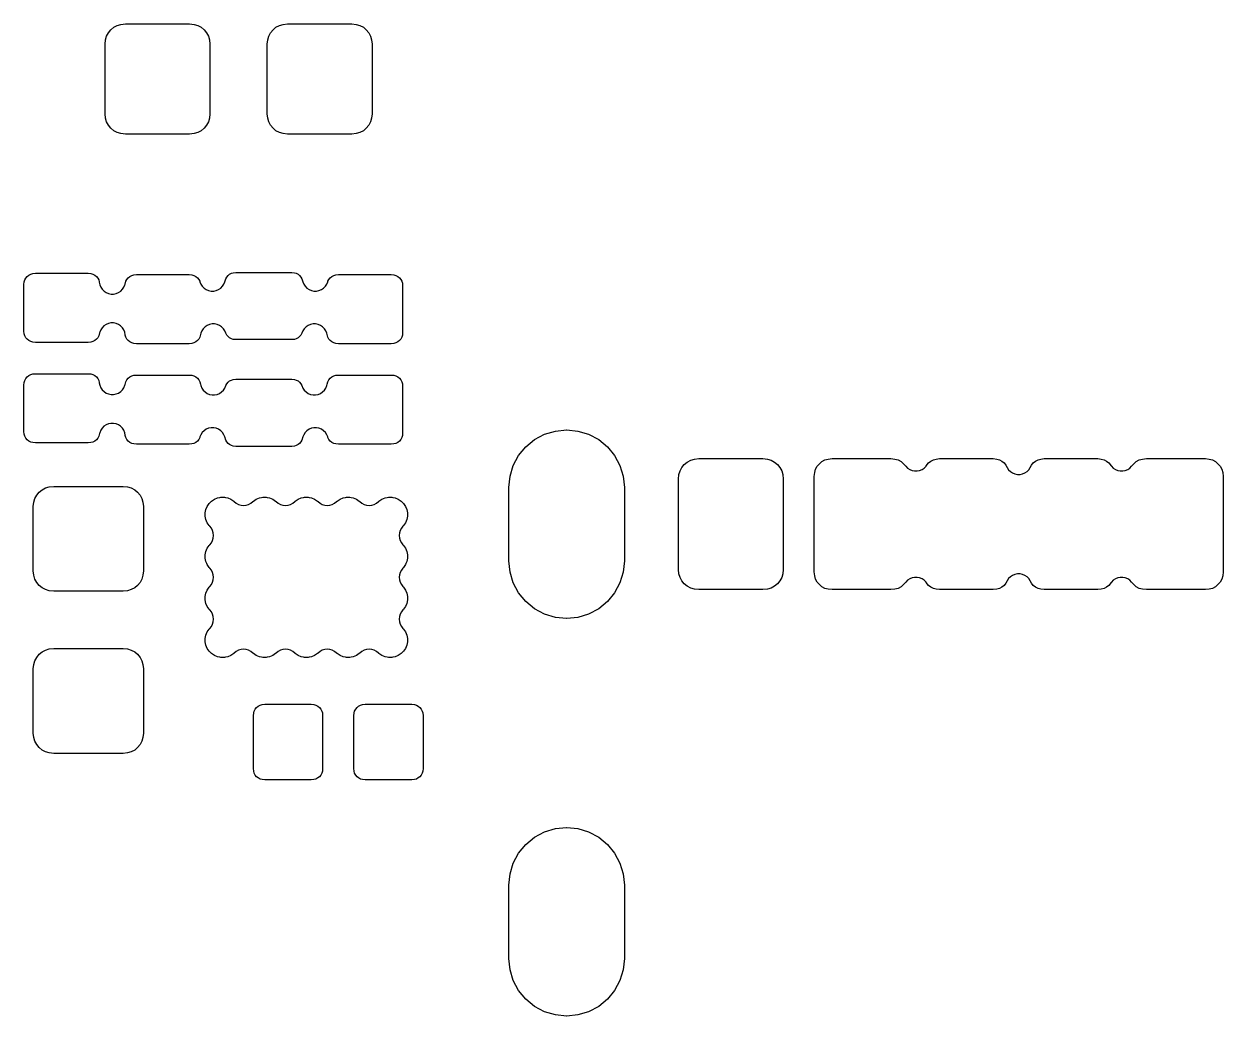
# Model space of a CAD drawing. Extents: x 126.5 to 165.4, y -109.8 to -63.7.
# Drawn here: x 135.47 to 146.92, y -109.79 to -100.31 of the extents above; entities that cross this region are included whole.
import ezdxf

# ---------------------------------------------------------------- set-up
doc = ezdxf.new("R2010")
doc.units = 0
doc.header["$MEASUREMENT"] = 0
doc.layers.add('BLACK', color=7, linetype='CONTINUOUS')

msp = doc.modelspace()

# ---------------------------------------------------------------- linework, layer by layer
at = {"layer": 'BLACK', "linetype": 'CONTINUOUS'}
for p, q in [((136.272, -100.396), (136.295, -100.367)), ((136.295, -100.367), (136.323, -100.344)), ((136.323, -100.344), (136.356, -100.327)), ((136.356, -100.327), (136.391, -100.316)), ((136.391, -100.316), (136.434, -100.312)), ((136.434, -100.312), (137.047, -100.312)), ((137.047, -100.312), (137.09, -100.316)), ((137.09, -100.316), (137.125, -100.327)), ((137.125, -100.327), (137.158, -100.344)), ((137.158, -100.344), (137.186, -100.367)), ((137.186, -100.367), (137.209, -100.396)), ((137.822, -100.396), (137.845, -100.367)), ((137.845, -100.367), (137.873, -100.344)), ((137.873, -100.344), (137.906, -100.327)), ((137.906, -100.327), (137.941, -100.316)), ((137.941, -100.316), (137.984, -100.312)), ((137.984, -100.312), (138.597, -100.312)), ((138.597, -100.312), (138.64, -100.316)), ((138.64, -100.316), (138.675, -100.327)), ((138.675, -100.327), (138.708, -100.344)), ((138.708, -100.344), (138.736, -100.367)), ((138.736, -100.367), (138.759, -100.396)), ((136.24, -100.506), (136.244, -100.463)), ((136.244, -100.463), (136.254, -100.428)), ((136.254, -100.428), (136.272, -100.396)), ((137.209, -100.396), (137.227, -100.428)), ((137.227, -100.428), (137.237, -100.463)), ((137.237, -100.463), (137.242, -100.506)), ((137.79, -100.506), (137.794, -100.463)), ((137.794, -100.463), (137.804, -100.428)), ((137.804, -100.428), (137.822, -100.396)), ((138.759, -100.396), (138.777, -100.428)), ((138.777, -100.428), (138.787, -100.463)), ((138.787, -100.463), (138.792, -100.506)), ((136.24, -101.17), (136.24, -100.506)), ((137.242, -100.506), (137.242, -101.17)), ((137.79, -101.17), (137.79, -100.506)), ((138.792, -100.506), (138.792, -101.17)), ((136.244, -101.213), (136.24, -101.17)), ((137.242, -101.17), (137.237, -101.213)), ((137.794, -101.213), (137.79, -101.17)), ((138.792, -101.17), (138.787, -101.213)), ((136.254, -101.248), (136.244, -101.213)), ((136.272, -101.28), (136.254, -101.248)), ((136.295, -101.309), (136.272, -101.28)), ((137.209, -101.28), (137.186, -101.309)), ((137.227, -101.248), (137.209, -101.28)), ((137.237, -101.213), (137.227, -101.248)), ((137.804, -101.248), (137.794, -101.213)), ((137.822, -101.28), (137.804, -101.248)), ((137.845, -101.309), (137.822, -101.28)), ((138.759, -101.28), (138.736, -101.309)), ((138.777, -101.248), (138.759, -101.28)), ((138.787, -101.213), (138.777, -101.248)), ((136.323, -101.332), (136.295, -101.309)), ((136.356, -101.349), (136.323, -101.332)), ((136.391, -101.36), (136.356, -101.349)), ((136.434, -101.364), (136.391, -101.36)), ((137.047, -101.364), (136.434, -101.364)), ((137.09, -101.36), (137.047, -101.364)), ((137.125, -101.349), (137.09, -101.36)), ((137.158, -101.332), (137.125, -101.349)), ((137.186, -101.309), (137.158, -101.332)), ((137.873, -101.332), (137.845, -101.309)), ((137.906, -101.349), (137.873, -101.332)), ((137.941, -101.36), (137.906, -101.349)), ((137.984, -101.364), (137.941, -101.36)), ((138.597, -101.364), (137.984, -101.364)), ((138.64, -101.36), (138.597, -101.364)), ((138.675, -101.349), (138.64, -101.36)), ((138.708, -101.332), (138.675, -101.349)), ((138.736, -101.309), (138.708, -101.332)), ((135.465, -102.803), (135.468, -102.777)), ((135.468, -102.777), (135.474, -102.758)), ((135.474, -102.758), (135.483, -102.74)), ((135.483, -102.74), (135.496, -102.725)), ((135.496, -102.725), (135.512, -102.712)), ((135.512, -102.712), (135.529, -102.702)), ((135.529, -102.702), (135.549, -102.697)), ((135.549, -102.697), (135.575, -102.694)), ((135.575, -102.694), (136.078, -102.694)), ((136.078, -102.694), (136.104, -102.697)), ((136.104, -102.697), (136.124, -102.702)), ((136.124, -102.702), (136.141, -102.712)), ((136.141, -102.712), (136.157, -102.725)), ((136.157, -102.725), (136.17, -102.74)), ((136.17, -102.74), (136.179, -102.758)), ((136.179, -102.758), (136.185, -102.777)), ((136.185, -102.777), (136.185, -102.781)), ((136.431, -102.798), (136.439, -102.771)), ((136.439, -102.771), (136.449, -102.753)), ((136.449, -102.753), (136.461, -102.737)), ((136.461, -102.737), (136.477, -102.725)), ((136.477, -102.725), (136.495, -102.715)), ((136.495, -102.715), (136.514, -102.709)), ((136.514, -102.709), (136.54, -102.707)), ((136.54, -102.707), (137.044, -102.707)), ((137.044, -102.707), (137.07, -102.709)), ((137.07, -102.709), (137.089, -102.715)), ((137.089, -102.715), (137.107, -102.725)), ((137.107, -102.725), (137.122, -102.737)), ((137.122, -102.737), (137.135, -102.753)), ((137.135, -102.753), (137.144, -102.771)), ((137.144, -102.771), (137.146, -102.776)), ((137.146, -102.776), (137.155, -102.799)), ((137.376, -102.799), (137.385, -102.776)), ((137.385, -102.776), (137.394, -102.747)), ((137.394, -102.747), (137.403, -102.731)), ((137.403, -102.731), (137.415, -102.716)), ((137.415, -102.716), (137.43, -102.704)), ((137.43, -102.704), (137.447, -102.695)), ((137.447, -102.695), (137.465, -102.689)), ((137.465, -102.689), (137.49, -102.687)), ((137.49, -102.687), (138.024, -102.687)), ((138.024, -102.687), (138.049, -102.689)), ((138.049, -102.689), (138.067, -102.695)), ((138.067, -102.695), (138.084, -102.704)), ((138.084, -102.704), (138.099, -102.716)), ((138.099, -102.716), (138.111, -102.731)), ((138.111, -102.731), (138.12, -102.747)), ((138.12, -102.747), (138.129, -102.776)), ((138.129, -102.776), (138.138, -102.799)), ((138.358, -102.799), (138.368, -102.776)), ((138.368, -102.776), (138.369, -102.771)), ((138.369, -102.771), (138.379, -102.753)), ((138.379, -102.753), (138.392, -102.737)), ((138.392, -102.737), (138.407, -102.725)), ((138.407, -102.725), (138.425, -102.715)), ((138.425, -102.715), (138.444, -102.709)), ((138.444, -102.709), (138.47, -102.707)), ((138.47, -102.707), (138.974, -102.707)), ((138.974, -102.707), (139, -102.709)), ((139, -102.709), (139.019, -102.715)), ((139.019, -102.715), (139.037, -102.725)), ((139.037, -102.725), (139.053, -102.737)), ((139.053, -102.737), (139.065, -102.753)), ((139.065, -102.753), (139.075, -102.771)), ((139.075, -102.771), (139.081, -102.79)), ((135.465, -103.247), (135.465, -102.803)), ((136.185, -102.781), (136.19, -102.805)), ((136.19, -102.805), (136.199, -102.828)), ((136.199, -102.828), (136.213, -102.848)), ((136.213, -102.848), (136.23, -102.865)), ((136.23, -102.865), (136.251, -102.879)), ((136.251, -102.879), (136.273, -102.888)), ((136.273, -102.888), (136.297, -102.893)), ((136.322, -102.893), (136.346, -102.888)), ((136.346, -102.888), (136.369, -102.879)), ((136.369, -102.879), (136.389, -102.865)), ((136.389, -102.865), (136.406, -102.848)), ((136.406, -102.848), (136.42, -102.828)), ((136.42, -102.828), (136.429, -102.805)), ((136.429, -102.805), (136.431, -102.798)), ((137.155, -102.799), (137.169, -102.819)), ((137.169, -102.819), (137.186, -102.836)), ((137.186, -102.836), (137.207, -102.85)), ((137.207, -102.85), (137.229, -102.859)), ((137.229, -102.859), (137.253, -102.864)), ((137.253, -102.864), (137.278, -102.864)), ((137.278, -102.864), (137.302, -102.859)), ((137.302, -102.859), (137.325, -102.85)), ((137.325, -102.85), (137.345, -102.836)), ((137.345, -102.836), (137.362, -102.819)), ((137.362, -102.819), (137.376, -102.799)), ((138.138, -102.799), (138.152, -102.819)), ((138.152, -102.819), (138.169, -102.836)), ((138.169, -102.836), (138.189, -102.85)), ((138.189, -102.85), (138.212, -102.859)), ((138.212, -102.859), (138.236, -102.864)), ((138.236, -102.864), (138.26, -102.864)), ((138.26, -102.864), (138.284, -102.859)), ((138.284, -102.859), (138.307, -102.85)), ((138.307, -102.85), (138.327, -102.836)), ((138.327, -102.836), (138.345, -102.819)), ((138.345, -102.819), (138.358, -102.799)), ((139.081, -102.79), (139.083, -102.816)), ((139.083, -102.816), (139.083, -103.26)), ((136.297, -102.893), (136.322, -102.893)), ((136.198, -103.235), (136.189, -103.258)), ((136.212, -103.215), (136.198, -103.235)), ((136.229, -103.197), (136.212, -103.215)), ((136.25, -103.184), (136.229, -103.197)), ((136.272, -103.174), (136.25, -103.184)), ((136.296, -103.169), (136.272, -103.174)), ((136.321, -103.169), (136.296, -103.169)), ((136.345, -103.174), (136.321, -103.169)), ((136.367, -103.184), (136.345, -103.174)), ((136.388, -103.197), (136.367, -103.184)), ((136.405, -103.215), (136.388, -103.197)), ((136.419, -103.235), (136.405, -103.215)), ((136.428, -103.258), (136.419, -103.235)), ((137.177, -103.224), (137.164, -103.244)), ((137.195, -103.207), (137.177, -103.224)), ((137.215, -103.193), (137.195, -103.207)), ((137.238, -103.184), (137.215, -103.193)), ((137.262, -103.179), (137.238, -103.184)), ((137.286, -103.179), (137.262, -103.179)), ((137.31, -103.184), (137.286, -103.179)), ((137.333, -103.193), (137.31, -103.184)), ((137.353, -103.207), (137.333, -103.193)), ((137.371, -103.224), (137.353, -103.207)), ((137.384, -103.244), (137.371, -103.224)), ((138.143, -103.224), (138.13, -103.244)), ((138.161, -103.207), (138.143, -103.224)), ((138.181, -103.193), (138.161, -103.207)), ((138.204, -103.184), (138.181, -103.193)), ((138.228, -103.179), (138.204, -103.184)), ((138.252, -103.179), (138.228, -103.179)), ((138.276, -103.184), (138.252, -103.179)), ((138.299, -103.193), (138.276, -103.184)), ((138.319, -103.207), (138.299, -103.193)), ((138.336, -103.224), (138.319, -103.207)), ((138.35, -103.244), (138.336, -103.224)), ((135.468, -103.273), (135.465, -103.247)), ((135.474, -103.292), (135.468, -103.273)), ((135.483, -103.31), (135.474, -103.292)), ((135.496, -103.325), (135.483, -103.31)), ((135.512, -103.338), (135.496, -103.325)), ((135.529, -103.348), (135.512, -103.338)), ((135.549, -103.353), (135.529, -103.348)), ((136.124, -103.348), (136.104, -103.353)), ((136.141, -103.338), (136.124, -103.348)), ((136.157, -103.325), (136.141, -103.338)), ((136.17, -103.31), (136.157, -103.325)), ((136.179, -103.292), (136.17, -103.31)), ((136.187, -103.265), (136.179, -103.292)), ((136.189, -103.258), (136.187, -103.265)), ((136.433, -103.282), (136.428, -103.258)), ((136.433, -103.286), (136.433, -103.282)), ((136.439, -103.305), (136.433, -103.286)), ((136.449, -103.323), (136.439, -103.305)), ((136.461, -103.338), (136.449, -103.323)), ((136.477, -103.351), (136.461, -103.338)), ((136.495, -103.36), (136.477, -103.351)), ((137.107, -103.351), (137.089, -103.36)), ((137.122, -103.338), (137.107, -103.351)), ((137.135, -103.323), (137.122, -103.338)), ((137.144, -103.305), (137.135, -103.323)), ((137.152, -103.281), (137.144, -103.305)), ((137.154, -103.267), (137.152, -103.281)), ((137.164, -103.244), (137.154, -103.267)), ((137.394, -103.267), (137.384, -103.244)), ((137.394, -103.268), (137.394, -103.267)), ((137.403, -103.285), (137.394, -103.268)), ((137.415, -103.3), (137.403, -103.285)), ((137.43, -103.312), (137.415, -103.3)), ((137.447, -103.321), (137.43, -103.312)), ((137.465, -103.326), (137.447, -103.321)), ((137.49, -103.329), (137.465, -103.326)), ((138.024, -103.329), (137.49, -103.329)), ((138.049, -103.326), (138.024, -103.329)), ((138.067, -103.321), (138.049, -103.326)), ((138.084, -103.312), (138.067, -103.321)), ((138.099, -103.3), (138.084, -103.312)), ((138.111, -103.285), (138.099, -103.3)), ((138.12, -103.268), (138.111, -103.285)), ((138.13, -103.244), (138.12, -103.267)), ((138.12, -103.267), (138.12, -103.268)), ((138.359, -103.267), (138.35, -103.244)), ((138.362, -103.281), (138.359, -103.267)), ((138.369, -103.305), (138.362, -103.281)), ((138.379, -103.323), (138.369, -103.305)), ((138.392, -103.338), (138.379, -103.323)), ((138.407, -103.351), (138.392, -103.338)), ((138.425, -103.36), (138.407, -103.351)), ((139.037, -103.351), (139.019, -103.36)), ((139.053, -103.338), (139.037, -103.351)), ((139.065, -103.323), (139.053, -103.338)), ((139.075, -103.305), (139.065, -103.323)), ((139.081, -103.286), (139.075, -103.305)), ((139.083, -103.26), (139.081, -103.286)), ((135.575, -103.356), (135.549, -103.353)), ((136.078, -103.356), (135.575, -103.356)), ((136.104, -103.353), (136.078, -103.356)), ((136.514, -103.366), (136.495, -103.36)), ((136.54, -103.369), (136.514, -103.366)), ((137.044, -103.369), (136.54, -103.369)), ((137.07, -103.366), (137.044, -103.369)), ((137.089, -103.36), (137.07, -103.366)), ((138.444, -103.366), (138.425, -103.36)), ((138.47, -103.369), (138.444, -103.366)), ((138.974, -103.369), (138.47, -103.369)), ((139, -103.366), (138.974, -103.369)), ((139.019, -103.36), (139, -103.366)), ((135.483, -103.7), (135.496, -103.685)), ((135.496, -103.685), (135.512, -103.672)), ((135.512, -103.672), (135.529, -103.662)), ((135.529, -103.662), (135.549, -103.657)), ((135.549, -103.657), (135.575, -103.654)), ((135.575, -103.654), (136.078, -103.654)), ((136.078, -103.654), (136.104, -103.657)), ((136.104, -103.657), (136.124, -103.662)), ((136.124, -103.662), (136.141, -103.672)), ((136.141, -103.672), (136.157, -103.685)), ((136.157, -103.685), (136.17, -103.7)), ((136.461, -103.697), (136.477, -103.685)), ((136.477, -103.685), (136.495, -103.675)), ((136.495, -103.675), (136.514, -103.669)), ((136.514, -103.669), (136.54, -103.667)), ((136.54, -103.667), (137.044, -103.667)), ((137.044, -103.667), (137.07, -103.669)), ((137.07, -103.669), (137.089, -103.675)), ((137.089, -103.675), (137.107, -103.685)), ((137.107, -103.685), (137.122, -103.697)), ((138.392, -103.697), (138.407, -103.685)), ((138.407, -103.685), (138.425, -103.675)), ((138.425, -103.675), (138.444, -103.669)), ((138.444, -103.669), (138.47, -103.667)), ((138.47, -103.667), (138.974, -103.667)), ((138.974, -103.667), (139, -103.669)), ((139, -103.669), (139.019, -103.675)), ((139.019, -103.675), (139.037, -103.685)), ((139.037, -103.685), (139.053, -103.697)), ((135.465, -103.763), (135.468, -103.737)), ((135.465, -104.207), (135.465, -103.763)), ((135.468, -103.737), (135.474, -103.718)), ((135.474, -103.718), (135.483, -103.7)), ((136.17, -103.7), (136.179, -103.718)), ((136.179, -103.718), (136.185, -103.737)), ((136.185, -103.737), (136.185, -103.741)), ((136.185, -103.741), (136.19, -103.765)), ((136.19, -103.765), (136.199, -103.788)), ((136.199, -103.788), (136.213, -103.808)), ((136.213, -103.808), (136.23, -103.825)), ((136.389, -103.825), (136.406, -103.808)), ((136.406, -103.808), (136.42, -103.788)), ((136.42, -103.788), (136.429, -103.765)), ((136.429, -103.765), (136.431, -103.758)), ((136.431, -103.758), (136.439, -103.731)), ((136.439, -103.731), (136.449, -103.713)), ((136.449, -103.713), (136.461, -103.697)), ((137.122, -103.697), (137.135, -103.713)), ((137.135, -103.713), (137.144, -103.731)), ((137.144, -103.731), (137.152, -103.755)), ((137.152, -103.755), (137.154, -103.768)), ((137.154, -103.768), (137.164, -103.791)), ((137.164, -103.791), (137.177, -103.811)), ((137.371, -103.811), (137.384, -103.791)), ((137.384, -103.791), (137.394, -103.768)), ((137.394, -103.767), (137.403, -103.751)), ((137.394, -103.768), (137.394, -103.767)), ((137.403, -103.751), (137.415, -103.736)), ((137.415, -103.736), (137.43, -103.724)), ((137.43, -103.724), (137.447, -103.715)), ((137.447, -103.715), (137.465, -103.709)), ((137.465, -103.709), (137.49, -103.707)), ((137.49, -103.707), (138.024, -103.707)), ((138.024, -103.707), (138.049, -103.709)), ((138.049, -103.709), (138.067, -103.715)), ((138.067, -103.715), (138.084, -103.724)), ((138.084, -103.724), (138.099, -103.736)), ((138.099, -103.736), (138.111, -103.751)), ((138.111, -103.751), (138.12, -103.767)), ((138.12, -103.767), (138.12, -103.768)), ((138.12, -103.768), (138.13, -103.791)), ((138.13, -103.791), (138.143, -103.811)), ((138.336, -103.811), (138.35, -103.791)), ((138.35, -103.791), (138.359, -103.768)), ((138.359, -103.768), (138.362, -103.755)), ((138.362, -103.755), (138.369, -103.731)), ((138.369, -103.731), (138.379, -103.713)), ((138.379, -103.713), (138.392, -103.697)), ((139.053, -103.697), (139.065, -103.713)), ((139.065, -103.713), (139.075, -103.731)), ((139.075, -103.731), (139.081, -103.75)), ((139.081, -103.75), (139.083, -103.776)), ((139.083, -103.776), (139.083, -104.22)), ((136.23, -103.825), (136.251, -103.839)), ((136.251, -103.839), (136.273, -103.848)), ((136.273, -103.848), (136.297, -103.853)), ((136.297, -103.853), (136.322, -103.853)), ((136.322, -103.853), (136.346, -103.848)), ((136.346, -103.848), (136.369, -103.839)), ((136.369, -103.839), (136.389, -103.825)), ((137.177, -103.811), (137.195, -103.829)), ((137.195, -103.829), (137.215, -103.842)), ((137.215, -103.842), (137.238, -103.852)), ((137.238, -103.852), (137.262, -103.857)), ((137.262, -103.857), (137.286, -103.857)), ((137.286, -103.857), (137.31, -103.852)), ((137.31, -103.852), (137.333, -103.842)), ((137.333, -103.842), (137.353, -103.829)), ((137.353, -103.829), (137.371, -103.811)), ((138.143, -103.811), (138.161, -103.829)), ((138.161, -103.829), (138.181, -103.842)), ((138.181, -103.842), (138.204, -103.852)), ((138.204, -103.852), (138.228, -103.857)), ((138.228, -103.857), (138.252, -103.857)), ((138.252, -103.857), (138.276, -103.852)), ((138.276, -103.852), (138.299, -103.842)), ((138.299, -103.842), (138.319, -103.829)), ((138.319, -103.829), (138.336, -103.811)), ((136.25, -104.144), (136.229, -104.157)), ((136.272, -104.134), (136.25, -104.144)), ((136.296, -104.129), (136.272, -104.134)), ((136.321, -104.129), (136.296, -104.129)), ((136.345, -104.134), (136.321, -104.129)), ((136.367, -104.144), (136.345, -104.134)), ((136.388, -104.157), (136.367, -104.144)), ((135.468, -104.233), (135.465, -104.207)), ((135.474, -104.252), (135.468, -104.233)), ((135.483, -104.27), (135.474, -104.252)), ((136.179, -104.252), (136.17, -104.27)), ((136.187, -104.225), (136.179, -104.252)), ((136.189, -104.218), (136.187, -104.225)), ((136.198, -104.195), (136.189, -104.218)), ((136.212, -104.175), (136.198, -104.195)), ((136.229, -104.157), (136.212, -104.175)), ((136.405, -104.175), (136.388, -104.157)), ((136.419, -104.195), (136.405, -104.175)), ((136.428, -104.218), (136.419, -104.195)), ((136.433, -104.242), (136.428, -104.218)), ((136.433, -104.246), (136.433, -104.242)), ((136.439, -104.265), (136.433, -104.246)), ((136.449, -104.283), (136.439, -104.265)), ((137.144, -104.265), (137.135, -104.283)), ((137.146, -104.259), (137.144, -104.265)), ((137.155, -104.237), (137.146, -104.259)), ((137.169, -104.216), (137.155, -104.237)), ((137.186, -104.199), (137.169, -104.216)), ((137.207, -104.185), (137.186, -104.199)), ((137.229, -104.176), (137.207, -104.185)), ((137.253, -104.171), (137.229, -104.176)), ((137.278, -104.171), (137.253, -104.171)), ((137.302, -104.176), (137.278, -104.171)), ((137.325, -104.185), (137.302, -104.176)), ((137.345, -104.199), (137.325, -104.185)), ((137.362, -104.216), (137.345, -104.199)), ((137.376, -104.237), (137.362, -104.216)), ((137.385, -104.259), (137.376, -104.237)), ((137.394, -104.288), (137.385, -104.259)), ((138.129, -104.259), (138.12, -104.288)), ((138.138, -104.237), (138.129, -104.259)), ((138.152, -104.216), (138.138, -104.237)), ((138.169, -104.199), (138.152, -104.216)), ((138.189, -104.185), (138.169, -104.199)), ((138.212, -104.176), (138.189, -104.185)), ((138.236, -104.171), (138.212, -104.176)), ((138.26, -104.171), (138.236, -104.171)), ((138.284, -104.176), (138.26, -104.171)), ((138.307, -104.185), (138.284, -104.176)), ((138.327, -104.199), (138.307, -104.185)), ((138.345, -104.216), (138.327, -104.199)), ((138.358, -104.237), (138.345, -104.216)), ((138.368, -104.259), (138.358, -104.237)), ((138.369, -104.265), (138.368, -104.259)), ((138.379, -104.283), (138.369, -104.265)), ((139.075, -104.265), (139.065, -104.283)), ((139.081, -104.246), (139.075, -104.265)), ((139.083, -104.22), (139.081, -104.246)), ((140.344, -104.284), (140.44, -104.233)), ((140.44, -104.233), (140.543, -104.202)), ((140.543, -104.202), (140.65, -104.191)), ((140.65, -104.191), (140.651, -104.191)), ((140.651, -104.191), (140.758, -104.202)), ((140.758, -104.202), (140.861, -104.233)), ((140.861, -104.233), (140.957, -104.284)), ((135.496, -104.285), (135.483, -104.27)), ((135.512, -104.298), (135.496, -104.285)), ((135.529, -104.308), (135.512, -104.298)), ((135.549, -104.313), (135.529, -104.308)), ((135.575, -104.316), (135.549, -104.313)), ((136.078, -104.316), (135.575, -104.316)), ((136.104, -104.313), (136.078, -104.316)), ((136.124, -104.308), (136.104, -104.313)), ((136.141, -104.298), (136.124, -104.308)), ((136.157, -104.285), (136.141, -104.298)), ((136.17, -104.27), (136.157, -104.285)), ((136.461, -104.298), (136.449, -104.283)), ((136.477, -104.311), (136.461, -104.298)), ((136.495, -104.32), (136.477, -104.311)), ((136.514, -104.326), (136.495, -104.32)), ((136.54, -104.329), (136.514, -104.326)), ((137.044, -104.329), (136.54, -104.329)), ((137.07, -104.326), (137.044, -104.329)), ((137.089, -104.32), (137.07, -104.326)), ((137.107, -104.311), (137.089, -104.32)), ((137.122, -104.298), (137.107, -104.311)), ((137.135, -104.283), (137.122, -104.298)), ((137.403, -104.305), (137.394, -104.288)), ((137.415, -104.32), (137.403, -104.305)), ((137.43, -104.332), (137.415, -104.32)), ((137.447, -104.341), (137.43, -104.332)), ((137.465, -104.346), (137.447, -104.341)), ((137.49, -104.349), (137.465, -104.346)), ((138.024, -104.349), (137.49, -104.349)), ((138.049, -104.346), (138.024, -104.349)), ((138.067, -104.341), (138.049, -104.346)), ((138.084, -104.332), (138.067, -104.341)), ((138.099, -104.32), (138.084, -104.332)), ((138.111, -104.305), (138.099, -104.32)), ((138.12, -104.288), (138.111, -104.305)), ((138.392, -104.298), (138.379, -104.283)), ((138.407, -104.311), (138.392, -104.298)), ((138.425, -104.32), (138.407, -104.311)), ((138.444, -104.326), (138.425, -104.32)), ((138.47, -104.329), (138.444, -104.326)), ((138.974, -104.329), (138.47, -104.329)), ((139, -104.326), (138.974, -104.329)), ((139.019, -104.32), (139, -104.326)), ((139.037, -104.311), (139.019, -104.32)), ((139.053, -104.298), (139.037, -104.311)), ((139.065, -104.283), (139.053, -104.298)), ((140.192, -104.436), (140.261, -104.353)), ((140.261, -104.353), (140.344, -104.284)), ((140.957, -104.284), (141.04, -104.353)), ((141.04, -104.353), (141.109, -104.436)), ((140.141, -104.532), (140.192, -104.436)), ((141.109, -104.436), (141.16, -104.532)), ((141.803, -104.499), (141.836, -104.481)), ((141.836, -104.481), (141.871, -104.471)), ((141.871, -104.471), (141.914, -104.466)), ((141.914, -104.466), (142.527, -104.466)), ((142.527, -104.466), (142.57, -104.471)), ((142.57, -104.471), (142.605, -104.481)), ((142.605, -104.481), (142.638, -104.499)), ((143.066, -104.515), (143.09, -104.494)), ((143.09, -104.494), (143.118, -104.479)), ((143.118, -104.479), (143.149, -104.47)), ((143.149, -104.47), (143.187, -104.466)), ((143.187, -104.466), (143.75, -104.466)), ((143.75, -104.466), (143.788, -104.47)), ((143.788, -104.47), (143.819, -104.479)), ((143.819, -104.479), (143.847, -104.494)), ((143.847, -104.494), (143.871, -104.515)), ((144.11, -104.507), (144.131, -104.49)), ((144.131, -104.49), (144.155, -104.478)), ((144.155, -104.478), (144.181, -104.47)), ((144.181, -104.47), (144.214, -104.466)), ((144.214, -104.466), (144.727, -104.466)), ((144.727, -104.466), (144.76, -104.47)), ((144.76, -104.47), (144.786, -104.478)), ((144.786, -104.478), (144.81, -104.49)), ((144.81, -104.49), (144.831, -104.507)), ((145.11, -104.507), (145.131, -104.49)), ((145.131, -104.49), (145.155, -104.478)), ((145.155, -104.478), (145.181, -104.47)), ((145.181, -104.47), (145.214, -104.466)), ((145.214, -104.466), (145.727, -104.466)), ((145.727, -104.466), (145.76, -104.47)), ((145.76, -104.47), (145.786, -104.478)), ((145.786, -104.478), (145.81, -104.49)), ((145.81, -104.49), (145.831, -104.507)), ((146.07, -104.515), (146.094, -104.494)), ((146.094, -104.494), (146.122, -104.479)), ((146.122, -104.479), (146.153, -104.47)), ((146.153, -104.47), (146.191, -104.466)), ((146.191, -104.466), (146.754, -104.466)), ((146.754, -104.466), (146.792, -104.47)), ((146.792, -104.47), (146.823, -104.479)), ((146.823, -104.479), (146.851, -104.494)), ((146.851, -104.494), (146.875, -104.515)), ((140.11, -104.635), (140.141, -104.532)), ((141.16, -104.532), (141.191, -104.635)), ((141.724, -104.618), (141.734, -104.583)), ((141.734, -104.583), (141.752, -104.55)), ((141.752, -104.55), (141.775, -104.522)), ((141.775, -104.522), (141.803, -104.499)), ((142.638, -104.499), (142.666, -104.522)), ((142.666, -104.522), (142.689, -104.55)), ((142.689, -104.55), (142.707, -104.583)), ((142.707, -104.583), (142.717, -104.618)), ((143.017, -104.636), (143.021, -104.598)), ((143.021, -104.598), (143.03, -104.567)), ((143.03, -104.567), (143.045, -104.539)), ((143.045, -104.539), (143.066, -104.515)), ((143.871, -104.515), (143.891, -104.539)), ((143.891, -104.539), (143.909, -104.556)), ((143.909, -104.556), (143.929, -104.57)), ((143.929, -104.57), (143.952, -104.579)), ((143.952, -104.579), (143.976, -104.584)), ((143.976, -104.584), (144, -104.584)), ((144, -104.584), (144.024, -104.579)), ((144.024, -104.579), (144.047, -104.57)), ((144.047, -104.57), (144.067, -104.556)), ((144.067, -104.556), (144.085, -104.539)), ((144.085, -104.539), (144.086, -104.536)), ((144.086, -104.536), (144.11, -104.507)), ((144.831, -104.507), (144.848, -104.528)), ((144.848, -104.528), (144.86, -104.552)), ((144.86, -104.552), (144.874, -104.572)), ((144.874, -104.572), (144.891, -104.589)), ((144.891, -104.589), (144.912, -104.603)), ((144.912, -104.603), (144.934, -104.612)), ((145.007, -104.612), (145.029, -104.603)), ((145.029, -104.603), (145.05, -104.589)), ((145.05, -104.589), (145.067, -104.572)), ((145.067, -104.572), (145.081, -104.552)), ((145.081, -104.552), (145.093, -104.528)), ((145.093, -104.528), (145.11, -104.507)), ((145.831, -104.507), (145.854, -104.536)), ((145.854, -104.536), (145.856, -104.539)), ((145.856, -104.539), (145.874, -104.556)), ((145.874, -104.556), (145.894, -104.57)), ((145.894, -104.57), (145.917, -104.579)), ((145.917, -104.579), (145.941, -104.584)), ((145.941, -104.584), (145.965, -104.584)), ((145.965, -104.584), (145.989, -104.579)), ((145.989, -104.579), (146.012, -104.57)), ((146.012, -104.57), (146.032, -104.556)), ((146.032, -104.556), (146.05, -104.539)), ((146.05, -104.539), (146.07, -104.515)), ((146.875, -104.515), (146.896, -104.539)), ((146.896, -104.539), (146.911, -104.567)), ((146.911, -104.567), (146.92, -104.598)), ((146.92, -104.598), (146.923, -104.636)), ((140.099, -104.742), (140.11, -104.635)), ((141.191, -104.635), (141.202, -104.742)), ((141.719, -104.661), (141.724, -104.618)), ((141.719, -105.524), (141.719, -104.661)), ((142.717, -104.618), (142.721, -104.661)), ((142.721, -104.661), (142.721, -105.524)), ((143.017, -105.549), (143.017, -104.636)), ((144.934, -104.612), (144.958, -104.617)), ((144.958, -104.617), (144.983, -104.617)), ((144.983, -104.617), (145.007, -104.612)), ((146.923, -104.636), (146.923, -105.549)), ((135.569, -104.847), (135.587, -104.815)), ((135.587, -104.815), (135.61, -104.786)), ((135.61, -104.786), (135.638, -104.763)), ((135.638, -104.763), (135.671, -104.746)), ((135.671, -104.746), (135.706, -104.735)), ((135.706, -104.735), (135.749, -104.731)), ((135.749, -104.731), (136.412, -104.731)), ((136.412, -104.731), (136.455, -104.735)), ((136.455, -104.735), (136.49, -104.746)), ((136.49, -104.746), (136.523, -104.763)), ((136.523, -104.763), (136.551, -104.786)), ((136.551, -104.786), (136.574, -104.815)), ((136.574, -104.815), (136.592, -104.847)), ((137.315, -104.841), (137.336, -104.837)), ((137.336, -104.837), (137.347, -104.834)), ((137.347, -104.834), (137.38, -104.834)), ((137.38, -104.834), (137.39, -104.837)), ((137.39, -104.837), (137.412, -104.841)), ((137.715, -104.841), (137.736, -104.837)), ((137.736, -104.837), (137.747, -104.834)), ((137.747, -104.834), (137.78, -104.834)), ((137.78, -104.834), (137.79, -104.837)), ((137.79, -104.837), (137.812, -104.841)), ((138.115, -104.841), (138.136, -104.837)), ((138.136, -104.837), (138.147, -104.834)), ((138.147, -104.834), (138.18, -104.834)), ((138.18, -104.834), (138.19, -104.837)), ((138.19, -104.837), (138.212, -104.841)), ((138.515, -104.841), (138.536, -104.837)), ((138.536, -104.837), (138.547, -104.834)), ((138.547, -104.834), (138.58, -104.834)), ((138.58, -104.834), (138.59, -104.837)), ((138.59, -104.837), (138.612, -104.841)), ((138.915, -104.841), (138.936, -104.837)), ((138.936, -104.837), (138.947, -104.834)), ((138.947, -104.834), (138.98, -104.834)), ((138.98, -104.834), (138.99, -104.837)), ((138.99, -104.837), (139.012, -104.841)), ((140.099, -105.442), (140.099, -104.742)), ((141.202, -104.742), (141.202, -105.442)), ((135.554, -104.925), (135.559, -104.882)), ((135.554, -105.539), (135.554, -104.925)), ((135.559, -104.882), (135.569, -104.847)), ((136.592, -104.847), (136.602, -104.882)), ((136.602, -104.882), (136.606, -104.925)), ((136.606, -104.925), (136.606, -105.539)), ((137.197, -104.984), (137.204, -104.952)), ((137.204, -104.952), (137.216, -104.922)), ((137.216, -104.922), (137.234, -104.895)), ((137.216, -104.922), (137.216, -104.922)), ((137.234, -104.895), (137.257, -104.872)), ((137.257, -104.872), (137.285, -104.853)), ((137.285, -104.853), (137.315, -104.841)), ((137.285, -104.853), (137.285, -104.853)), ((137.412, -104.841), (137.442, -104.853)), ((137.442, -104.853), (137.442, -104.853)), ((137.442, -104.853), (137.469, -104.872)), ((137.469, -104.872), (137.475, -104.877)), ((137.475, -104.877), (137.494, -104.893)), ((137.494, -104.893), (137.515, -104.904)), ((137.515, -104.904), (137.539, -104.912)), ((137.539, -104.912), (137.563, -104.914)), ((137.563, -104.914), (137.588, -104.912)), ((137.588, -104.912), (137.611, -104.904)), ((137.611, -104.904), (137.633, -104.893)), ((137.633, -104.893), (137.652, -104.877)), ((137.652, -104.877), (137.657, -104.872)), ((137.657, -104.872), (137.685, -104.853)), ((137.685, -104.853), (137.715, -104.841)), ((137.685, -104.853), (137.685, -104.853)), ((137.812, -104.841), (137.842, -104.853)), ((137.842, -104.853), (137.842, -104.853)), ((137.842, -104.853), (137.869, -104.872)), ((137.869, -104.872), (137.875, -104.877)), ((137.875, -104.877), (137.894, -104.893)), ((137.894, -104.893), (137.915, -104.904)), ((137.915, -104.904), (137.939, -104.912)), ((137.939, -104.912), (137.963, -104.914)), ((137.963, -104.914), (137.988, -104.912)), ((137.988, -104.912), (138.011, -104.904)), ((138.011, -104.904), (138.033, -104.893)), ((138.033, -104.893), (138.052, -104.877)), ((138.052, -104.877), (138.057, -104.872)), ((138.057, -104.872), (138.085, -104.853)), ((138.085, -104.853), (138.115, -104.841)), ((138.085, -104.853), (138.085, -104.853)), ((138.212, -104.841), (138.242, -104.853)), ((138.242, -104.853), (138.242, -104.853)), ((138.242, -104.853), (138.269, -104.872)), ((138.269, -104.872), (138.275, -104.877)), ((138.275, -104.877), (138.294, -104.893)), ((138.294, -104.893), (138.315, -104.904)), ((138.315, -104.904), (138.339, -104.912)), ((138.339, -104.912), (138.363, -104.914)), ((138.363, -104.914), (138.388, -104.912)), ((138.388, -104.912), (138.411, -104.904)), ((138.411, -104.904), (138.433, -104.893)), ((138.433, -104.893), (138.452, -104.877)), ((138.452, -104.877), (138.457, -104.872)), ((138.457, -104.872), (138.485, -104.853)), ((138.485, -104.853), (138.515, -104.841)), ((138.485, -104.853), (138.485, -104.853)), ((138.612, -104.841), (138.642, -104.853)), ((138.642, -104.853), (138.642, -104.853)), ((138.642, -104.853), (138.669, -104.872)), ((138.669, -104.872), (138.675, -104.877)), ((138.675, -104.877), (138.694, -104.893)), ((138.694, -104.893), (138.715, -104.904)), ((138.715, -104.904), (138.739, -104.912)), ((138.739, -104.912), (138.763, -104.914)), ((138.763, -104.914), (138.788, -104.912)), ((138.788, -104.912), (138.811, -104.904)), ((138.811, -104.904), (138.833, -104.893)), ((138.833, -104.893), (138.852, -104.877)), ((138.852, -104.877), (138.857, -104.872)), ((138.857, -104.872), (138.885, -104.853)), ((138.885, -104.853), (138.915, -104.841)), ((138.885, -104.853), (138.885, -104.853)), ((139.012, -104.841), (139.042, -104.853)), ((139.042, -104.853), (139.042, -104.853)), ((139.042, -104.853), (139.069, -104.872)), ((139.069, -104.872), (139.092, -104.895)), ((139.092, -104.895), (139.11, -104.922)), ((139.11, -104.922), (139.11, -104.922)), ((139.11, -104.922), (139.123, -104.952)), ((139.123, -104.952), (139.129, -104.984)), ((137.197, -105.017), (137.197, -104.984)), ((137.204, -105.049), (137.197, -105.017)), ((137.216, -105.079), (137.204, -105.049)), ((139.123, -105.049), (139.11, -105.079)), ((139.129, -105.017), (139.123, -105.049)), ((139.129, -104.984), (139.129, -105.017)), ((137.234, -105.106), (137.216, -105.079)), ((137.216, -105.079), (137.216, -105.079)), ((137.24, -105.112), (137.234, -105.106)), ((137.256, -105.131), (137.24, -105.112)), ((137.267, -105.153), (137.256, -105.131)), ((137.274, -105.176), (137.267, -105.153)), ((137.277, -105.2), (137.274, -105.176)), ((139.052, -105.176), (139.05, -105.2)), ((139.059, -105.153), (139.052, -105.176)), ((139.071, -105.131), (139.059, -105.153)), ((139.086, -105.112), (139.071, -105.131)), ((139.092, -105.106), (139.086, -105.112)), ((139.11, -105.079), (139.092, -105.106)), ((139.11, -105.079), (139.11, -105.079)), ((137.216, -105.322), (137.234, -105.295)), ((137.234, -105.295), (137.24, -105.289)), ((137.24, -105.289), (137.256, -105.27)), ((137.256, -105.27), (137.267, -105.248)), ((137.267, -105.248), (137.274, -105.225)), ((137.274, -105.225), (137.277, -105.2)), ((139.05, -105.2), (139.052, -105.225)), ((139.052, -105.225), (139.059, -105.248)), ((139.059, -105.248), (139.071, -105.27)), ((139.071, -105.27), (139.086, -105.289)), ((139.086, -105.289), (139.092, -105.295)), ((139.092, -105.295), (139.11, -105.322)), ((137.197, -105.384), (137.204, -105.352)), ((137.197, -105.417), (137.197, -105.384)), ((137.204, -105.352), (137.216, -105.322)), ((137.216, -105.322), (137.216, -105.322)), ((139.11, -105.322), (139.11, -105.322)), ((139.11, -105.322), (139.123, -105.352)), ((139.123, -105.352), (139.129, -105.384)), ((139.129, -105.384), (139.129, -105.417)), ((137.204, -105.449), (137.197, -105.417)), ((137.212, -105.468), (137.204, -105.449)), ((137.216, -105.479), (137.212, -105.468)), ((137.234, -105.506), (137.216, -105.479)), ((137.24, -105.512), (137.234, -105.506)), ((137.256, -105.531), (137.24, -105.512)), ((139.086, -105.512), (139.071, -105.531)), ((139.092, -105.506), (139.086, -105.512)), ((139.11, -105.479), (139.092, -105.506)), ((139.115, -105.468), (139.11, -105.479)), ((139.123, -105.449), (139.115, -105.468)), ((139.129, -105.417), (139.123, -105.449)), ((140.11, -105.55), (140.099, -105.442)), ((141.202, -105.442), (141.191, -105.55)), ((141.724, -105.567), (141.719, -105.524)), ((142.721, -105.524), (142.717, -105.567)), ((135.559, -105.581), (135.554, -105.539)), ((135.569, -105.617), (135.559, -105.581)), ((135.587, -105.649), (135.569, -105.617)), ((136.592, -105.617), (136.574, -105.649)), ((136.602, -105.581), (136.592, -105.617)), ((136.606, -105.539), (136.602, -105.581)), ((137.267, -105.553), (137.256, -105.531)), ((137.274, -105.576), (137.267, -105.553)), ((137.267, -105.648), (137.274, -105.625)), ((137.277, -105.6), (137.274, -105.576)), ((137.274, -105.625), (137.277, -105.6)), ((139.052, -105.576), (139.05, -105.6)), ((139.05, -105.6), (139.052, -105.625)), ((139.059, -105.553), (139.052, -105.576)), ((139.052, -105.625), (139.059, -105.648)), ((139.071, -105.531), (139.059, -105.553)), ((140.141, -105.653), (140.11, -105.55)), ((141.191, -105.55), (141.16, -105.653)), ((141.734, -105.602), (141.724, -105.567)), ((141.752, -105.635), (141.734, -105.602)), ((141.775, -105.663), (141.752, -105.635)), ((142.689, -105.635), (142.666, -105.663)), ((142.707, -105.602), (142.689, -105.635)), ((142.717, -105.567), (142.707, -105.602)), ((143.021, -105.587), (143.017, -105.549)), ((143.03, -105.618), (143.021, -105.587)), ((143.045, -105.646), (143.03, -105.618)), ((143.909, -105.629), (143.891, -105.646)), ((143.929, -105.615), (143.909, -105.629)), ((143.952, -105.606), (143.929, -105.615)), ((143.976, -105.601), (143.952, -105.606)), ((144, -105.601), (143.976, -105.601)), ((144.024, -105.606), (144, -105.601)), ((144.047, -105.615), (144.024, -105.606)), ((144.067, -105.629), (144.047, -105.615)), ((144.085, -105.646), (144.067, -105.629)), ((144.86, -105.633), (144.848, -105.657)), ((144.874, -105.613), (144.86, -105.633)), ((144.891, -105.596), (144.874, -105.613)), ((144.912, -105.582), (144.891, -105.596)), ((144.934, -105.573), (144.912, -105.582)), ((144.958, -105.568), (144.934, -105.573)), ((144.983, -105.568), (144.958, -105.568)), ((145.007, -105.573), (144.983, -105.568)), ((145.029, -105.582), (145.007, -105.573)), ((145.05, -105.596), (145.029, -105.582)), ((145.067, -105.613), (145.05, -105.596)), ((145.081, -105.633), (145.067, -105.613)), ((145.093, -105.657), (145.081, -105.633)), ((145.874, -105.629), (145.856, -105.646)), ((145.894, -105.615), (145.874, -105.629)), ((145.917, -105.606), (145.894, -105.615)), ((145.941, -105.601), (145.917, -105.606)), ((145.965, -105.601), (145.941, -105.601)), ((145.989, -105.606), (145.965, -105.601)), ((146.012, -105.615), (145.989, -105.606)), ((146.032, -105.629), (146.012, -105.615)), ((146.05, -105.646), (146.032, -105.629)), ((146.911, -105.618), (146.896, -105.646)), ((146.92, -105.587), (146.911, -105.618)), ((146.923, -105.549), (146.92, -105.587)), ((135.61, -105.677), (135.587, -105.649)), ((135.638, -105.701), (135.61, -105.677)), ((135.671, -105.718), (135.638, -105.701)), ((135.706, -105.729), (135.671, -105.718)), ((135.749, -105.733), (135.706, -105.729)), ((136.412, -105.733), (135.749, -105.733)), ((136.455, -105.729), (136.412, -105.733)), ((136.49, -105.718), (136.455, -105.729)), ((136.523, -105.701), (136.49, -105.718)), ((136.551, -105.677), (136.523, -105.701)), ((136.574, -105.649), (136.551, -105.677)), ((137.197, -105.784), (137.204, -105.752)), ((137.204, -105.752), (137.216, -105.722)), ((137.216, -105.722), (137.234, -105.695)), ((137.216, -105.722), (137.216, -105.722)), ((137.234, -105.695), (137.24, -105.689)), ((137.24, -105.689), (137.256, -105.67)), ((137.256, -105.67), (137.267, -105.648)), ((139.059, -105.648), (139.071, -105.67)), ((139.071, -105.67), (139.086, -105.689)), ((139.086, -105.689), (139.092, -105.695)), ((139.092, -105.695), (139.11, -105.722)), ((139.11, -105.722), (139.11, -105.722)), ((139.11, -105.722), (139.123, -105.752)), ((139.123, -105.752), (139.129, -105.784)), ((140.192, -105.749), (140.141, -105.653)), ((140.261, -105.832), (140.192, -105.749)), ((141.109, -105.749), (141.04, -105.832)), ((141.16, -105.653), (141.109, -105.749)), ((141.803, -105.686), (141.775, -105.663)), ((141.836, -105.704), (141.803, -105.686)), ((141.871, -105.714), (141.836, -105.704)), ((141.914, -105.718), (141.871, -105.714)), ((142.527, -105.718), (141.914, -105.718)), ((142.57, -105.714), (142.527, -105.718)), ((142.605, -105.704), (142.57, -105.714)), ((142.638, -105.686), (142.605, -105.704)), ((142.666, -105.663), (142.638, -105.686)), ((143.066, -105.67), (143.045, -105.646)), ((143.09, -105.691), (143.066, -105.67)), ((143.118, -105.706), (143.09, -105.691)), ((143.149, -105.715), (143.118, -105.706)), ((143.187, -105.718), (143.149, -105.715)), ((143.75, -105.718), (143.187, -105.718)), ((143.788, -105.715), (143.75, -105.718)), ((143.819, -105.706), (143.788, -105.715)), ((143.847, -105.691), (143.819, -105.706)), ((143.871, -105.67), (143.847, -105.691)), ((143.891, -105.646), (143.871, -105.67)), ((144.087, -105.649), (144.085, -105.646)), ((144.11, -105.678), (144.087, -105.649)), ((144.131, -105.695), (144.11, -105.678)), ((144.155, -105.707), (144.131, -105.695)), ((144.181, -105.715), (144.155, -105.707)), ((144.214, -105.718), (144.181, -105.715)), ((144.727, -105.718), (144.214, -105.718)), ((144.76, -105.715), (144.727, -105.718)), ((144.786, -105.707), (144.76, -105.715)), ((144.81, -105.695), (144.786, -105.707)), ((144.831, -105.678), (144.81, -105.695)), ((144.848, -105.657), (144.831, -105.678)), ((145.11, -105.678), (145.093, -105.657)), ((145.131, -105.695), (145.11, -105.678)), ((145.155, -105.707), (145.131, -105.695)), ((145.181, -105.715), (145.155, -105.707)), ((145.214, -105.718), (145.181, -105.715)), ((145.727, -105.718), (145.214, -105.718)), ((145.76, -105.715), (145.727, -105.718)), ((145.786, -105.707), (145.76, -105.715)), ((145.81, -105.695), (145.786, -105.707)), ((145.831, -105.678), (145.81, -105.695)), ((145.855, -105.649), (145.831, -105.678)), ((145.856, -105.646), (145.855, -105.649)), ((146.07, -105.67), (146.05, -105.646)), ((146.094, -105.691), (146.07, -105.67)), ((146.122, -105.706), (146.094, -105.691)), ((146.153, -105.715), (146.122, -105.706)), ((146.191, -105.718), (146.153, -105.715)), ((146.754, -105.718), (146.191, -105.718)), ((146.792, -105.715), (146.754, -105.718)), ((146.823, -105.706), (146.792, -105.715)), ((146.851, -105.691), (146.823, -105.706)), ((146.875, -105.67), (146.851, -105.691)), ((146.896, -105.646), (146.875, -105.67)), ((137.197, -105.817), (137.197, -105.784)), ((137.204, -105.849), (137.197, -105.817)), ((137.216, -105.879), (137.204, -105.849)), ((139.123, -105.849), (139.11, -105.879)), ((139.129, -105.817), (139.123, -105.849)), ((139.129, -105.784), (139.129, -105.817)), ((140.344, -105.901), (140.261, -105.832)), ((141.04, -105.832), (140.957, -105.901)), ((137.234, -105.906), (137.216, -105.879)), ((137.216, -105.879), (137.216, -105.879)), ((137.24, -105.912), (137.234, -105.906)), ((137.256, -105.931), (137.24, -105.912)), ((137.267, -105.953), (137.256, -105.931)), ((137.274, -105.976), (137.267, -105.953)), ((137.277, -106), (137.274, -105.976)), ((139.052, -105.976), (139.05, -106)), ((139.059, -105.953), (139.052, -105.976)), ((139.071, -105.931), (139.059, -105.953)), ((139.086, -105.912), (139.071, -105.931)), ((139.092, -105.906), (139.086, -105.912)), ((139.11, -105.879), (139.092, -105.906)), ((139.11, -105.879), (139.11, -105.879)), ((140.44, -105.952), (140.344, -105.901)), ((140.543, -105.983), (140.44, -105.952)), ((140.65, -105.993), (140.543, -105.983)), ((140.758, -105.983), (140.651, -105.993)), ((140.861, -105.952), (140.758, -105.983)), ((140.957, -105.901), (140.861, -105.952)), ((137.216, -106.122), (137.234, -106.095)), ((137.234, -106.095), (137.24, -106.089)), ((137.24, -106.089), (137.256, -106.07)), ((137.256, -106.07), (137.267, -106.048)), ((137.267, -106.048), (137.274, -106.025)), ((137.274, -106.025), (137.277, -106)), ((139.05, -106), (139.052, -106.025)), ((139.052, -106.025), (139.059, -106.048)), ((139.059, -106.048), (139.071, -106.07)), ((139.071, -106.07), (139.086, -106.089)), ((139.086, -106.089), (139.092, -106.095)), ((139.092, -106.095), (139.11, -106.122)), ((140.651, -105.993), (140.65, -105.993)), ((137.197, -106.184), (137.204, -106.152)), ((137.197, -106.217), (137.197, -106.184)), ((137.204, -106.152), (137.216, -106.122)), ((137.216, -106.122), (137.216, -106.122)), ((139.11, -106.122), (139.11, -106.122)), ((139.11, -106.122), (139.123, -106.152)), ((139.123, -106.152), (139.129, -106.184)), ((139.129, -106.184), (139.129, -106.217)), ((135.61, -106.336), (135.638, -106.313)), ((135.638, -106.313), (135.671, -106.296)), ((135.671, -106.296), (135.706, -106.285)), ((135.706, -106.285), (135.749, -106.281)), ((135.749, -106.281), (136.412, -106.281)), ((136.412, -106.281), (136.455, -106.285)), ((136.455, -106.285), (136.49, -106.296)), ((136.49, -106.296), (136.523, -106.313)), ((136.523, -106.313), (136.551, -106.336)), ((137.204, -106.249), (137.197, -106.217)), ((137.216, -106.279), (137.204, -106.249)), ((137.234, -106.306), (137.216, -106.279)), ((137.216, -106.279), (137.216, -106.279)), ((137.257, -106.329), (137.234, -106.306)), ((137.285, -106.348), (137.257, -106.329)), ((137.469, -106.329), (137.442, -106.348)), ((137.475, -106.324), (137.469, -106.329)), ((137.494, -106.308), (137.475, -106.324)), ((137.515, -106.297), (137.494, -106.308)), ((137.539, -106.289), (137.515, -106.297)), ((137.563, -106.287), (137.539, -106.289)), ((137.588, -106.289), (137.563, -106.287)), ((137.611, -106.297), (137.588, -106.289)), ((137.633, -106.308), (137.611, -106.297)), ((137.652, -106.324), (137.633, -106.308)), ((137.657, -106.329), (137.652, -106.324)), ((137.685, -106.348), (137.657, -106.329)), ((137.869, -106.329), (137.842, -106.348)), ((137.875, -106.324), (137.869, -106.329)), ((137.894, -106.308), (137.875, -106.324)), ((137.915, -106.297), (137.894, -106.308)), ((137.939, -106.289), (137.915, -106.297)), ((137.963, -106.287), (137.939, -106.289)), ((137.988, -106.289), (137.963, -106.287)), ((138.011, -106.297), (137.988, -106.289)), ((138.033, -106.308), (138.011, -106.297)), ((138.052, -106.324), (138.033, -106.308)), ((138.057, -106.329), (138.052, -106.324)), ((138.085, -106.348), (138.057, -106.329)), ((138.269, -106.329), (138.242, -106.348)), ((138.275, -106.324), (138.269, -106.329)), ((138.294, -106.308), (138.275, -106.324)), ((138.315, -106.297), (138.294, -106.308)), ((138.339, -106.289), (138.315, -106.297)), ((138.363, -106.287), (138.339, -106.289)), ((138.388, -106.289), (138.363, -106.287)), ((138.411, -106.297), (138.388, -106.289)), ((138.433, -106.308), (138.411, -106.297)), ((138.452, -106.324), (138.433, -106.308)), ((138.457, -106.329), (138.452, -106.324)), ((138.485, -106.348), (138.457, -106.329)), ((138.669, -106.329), (138.642, -106.348)), ((138.675, -106.324), (138.669, -106.329)), ((138.694, -106.308), (138.675, -106.324)), ((138.715, -106.297), (138.694, -106.308)), ((138.739, -106.289), (138.715, -106.297)), ((138.763, -106.287), (138.739, -106.289)), ((138.788, -106.289), (138.763, -106.287)), ((138.811, -106.297), (138.788, -106.289)), ((138.833, -106.308), (138.811, -106.297)), ((138.852, -106.324), (138.833, -106.308)), ((138.857, -106.329), (138.852, -106.324)), ((138.885, -106.348), (138.857, -106.329)), ((139.069, -106.329), (139.042, -106.348)), ((139.092, -106.306), (139.069, -106.329)), ((139.11, -106.279), (139.092, -106.306)), ((139.123, -106.249), (139.11, -106.279)), ((139.11, -106.279), (139.11, -106.279)), ((139.129, -106.217), (139.123, -106.249)), ((135.554, -106.475), (135.559, -106.432)), ((135.559, -106.432), (135.569, -106.397)), ((135.569, -106.397), (135.587, -106.365)), ((135.587, -106.365), (135.61, -106.336)), ((136.551, -106.336), (136.574, -106.365)), ((136.574, -106.365), (136.592, -106.397)), ((136.592, -106.397), (136.602, -106.432)), ((136.602, -106.432), (136.606, -106.475)), ((137.315, -106.36), (137.285, -106.348)), ((137.285, -106.348), (137.285, -106.348)), ((137.285, -106.348), (137.285, -106.348)), ((137.336, -106.364), (137.315, -106.36)), ((137.347, -106.367), (137.336, -106.364)), ((137.38, -106.367), (137.347, -106.367)), ((137.39, -106.364), (137.38, -106.367)), ((137.412, -106.36), (137.39, -106.364)), ((137.442, -106.348), (137.412, -106.36)), ((137.442, -106.348), (137.442, -106.348)), ((137.442, -106.348), (137.442, -106.348)), ((137.715, -106.36), (137.685, -106.348)), ((137.685, -106.348), (137.685, -106.348)), ((137.685, -106.348), (137.685, -106.348)), ((137.736, -106.364), (137.715, -106.36)), ((137.747, -106.367), (137.736, -106.364)), ((137.78, -106.367), (137.747, -106.367)), ((137.79, -106.364), (137.78, -106.367)), ((137.812, -106.36), (137.79, -106.364)), ((137.842, -106.348), (137.812, -106.36)), ((137.842, -106.348), (137.842, -106.348)), ((137.842, -106.348), (137.842, -106.348)), ((138.115, -106.36), (138.085, -106.348)), ((138.085, -106.348), (138.085, -106.348)), ((138.085, -106.348), (138.085, -106.348)), ((138.136, -106.364), (138.115, -106.36)), ((138.147, -106.367), (138.136, -106.364)), ((138.18, -106.367), (138.147, -106.367)), ((138.19, -106.364), (138.18, -106.367)), ((138.212, -106.36), (138.19, -106.364)), ((138.242, -106.348), (138.212, -106.36)), ((138.242, -106.348), (138.242, -106.348)), ((138.242, -106.348), (138.242, -106.348)), ((138.515, -106.36), (138.485, -106.348)), ((138.485, -106.348), (138.485, -106.348)), ((138.485, -106.348), (138.485, -106.348)), ((138.536, -106.364), (138.515, -106.36)), ((138.547, -106.367), (138.536, -106.364)), ((138.58, -106.367), (138.547, -106.367)), ((138.59, -106.364), (138.58, -106.367)), ((138.612, -106.36), (138.59, -106.364)), ((138.642, -106.348), (138.612, -106.36)), ((138.642, -106.348), (138.642, -106.348)), ((138.642, -106.348), (138.642, -106.348)), ((138.915, -106.36), (138.885, -106.348)), ((138.885, -106.348), (138.885, -106.348)), ((138.885, -106.348), (138.885, -106.348)), ((138.936, -106.364), (138.915, -106.36)), ((138.947, -106.367), (138.936, -106.364)), ((138.98, -106.367), (138.947, -106.367)), ((138.99, -106.364), (138.98, -106.367)), ((139.012, -106.36), (138.99, -106.364)), ((139.042, -106.348), (139.012, -106.36)), ((139.042, -106.348), (139.042, -106.348)), ((139.042, -106.348), (139.042, -106.348)), ((135.554, -107.089), (135.554, -106.475)), ((136.606, -106.475), (136.606, -107.089)), ((137.657, -106.923), (137.66, -106.897)), ((137.66, -106.897), (137.665, -106.878)), ((137.665, -106.878), (137.675, -106.86)), ((137.675, -106.86), (137.688, -106.845)), ((137.688, -106.845), (137.703, -106.832)), ((137.703, -106.832), (137.721, -106.823)), ((137.721, -106.823), (137.74, -106.817)), ((137.74, -106.817), (137.766, -106.814)), ((137.766, -106.814), (138.21, -106.814)), ((138.21, -106.814), (138.236, -106.817)), ((138.236, -106.817), (138.255, -106.823)), ((138.255, -106.823), (138.273, -106.832)), ((138.273, -106.832), (138.289, -106.845)), ((138.289, -106.845), (138.301, -106.86)), ((138.301, -106.86), (138.311, -106.878)), ((138.311, -106.878), (138.317, -106.897)), ((138.317, -106.897), (138.319, -106.923)), ((138.617, -106.923), (138.62, -106.897)), ((138.62, -106.897), (138.625, -106.878)), ((138.625, -106.878), (138.635, -106.86)), ((138.635, -106.86), (138.648, -106.845)), ((138.648, -106.845), (138.663, -106.832)), ((138.663, -106.832), (138.681, -106.823)), ((138.681, -106.823), (138.7, -106.817)), ((138.7, -106.817), (138.726, -106.814)), ((138.726, -106.814), (139.17, -106.814)), ((139.17, -106.814), (139.196, -106.817)), ((139.196, -106.817), (139.215, -106.823)), ((139.215, -106.823), (139.233, -106.832)), ((139.233, -106.832), (139.249, -106.845)), ((139.249, -106.845), (139.261, -106.86)), ((139.261, -106.86), (139.271, -106.878)), ((139.271, -106.878), (139.277, -106.897)), ((139.277, -106.897), (139.279, -106.923)), ((137.657, -107.427), (137.657, -106.923)), ((138.319, -106.923), (138.319, -107.427)), ((138.617, -107.427), (138.617, -106.923)), ((139.279, -106.923), (139.279, -107.427)), ((135.559, -107.131), (135.554, -107.089)), ((135.569, -107.167), (135.559, -107.131)), ((136.602, -107.131), (136.592, -107.167)), ((136.606, -107.089), (136.602, -107.131)), ((135.587, -107.199), (135.569, -107.167)), ((135.61, -107.227), (135.587, -107.199)), ((135.638, -107.251), (135.61, -107.227)), ((136.551, -107.227), (136.523, -107.251)), ((136.574, -107.199), (136.551, -107.227)), ((136.592, -107.167), (136.574, -107.199)), ((135.671, -107.268), (135.638, -107.251)), ((135.706, -107.279), (135.671, -107.268)), ((135.749, -107.283), (135.706, -107.279)), ((136.412, -107.283), (135.749, -107.283)), ((136.455, -107.279), (136.412, -107.283)), ((136.49, -107.268), (136.455, -107.279)), ((136.523, -107.251), (136.49, -107.268)), ((137.66, -107.453), (137.657, -107.427)), ((137.665, -107.472), (137.66, -107.453)), ((137.675, -107.49), (137.665, -107.472)), ((138.311, -107.472), (138.301, -107.49)), ((138.317, -107.453), (138.311, -107.472)), ((138.319, -107.427), (138.317, -107.453)), ((138.62, -107.453), (138.617, -107.427)), ((138.625, -107.472), (138.62, -107.453)), ((138.635, -107.49), (138.625, -107.472)), ((139.271, -107.472), (139.261, -107.49)), ((139.277, -107.453), (139.271, -107.472)), ((139.279, -107.427), (139.277, -107.453)), ((137.688, -107.506), (137.675, -107.49)), ((137.703, -107.518), (137.688, -107.506)), ((137.721, -107.528), (137.703, -107.518)), ((137.74, -107.534), (137.721, -107.528)), ((137.766, -107.536), (137.74, -107.534)), ((138.21, -107.536), (137.766, -107.536)), ((138.236, -107.534), (138.21, -107.536)), ((138.255, -107.528), (138.236, -107.534)), ((138.273, -107.518), (138.255, -107.528)), ((138.289, -107.506), (138.273, -107.518)), ((138.301, -107.49), (138.289, -107.506)), ((138.648, -107.506), (138.635, -107.49)), ((138.663, -107.518), (138.648, -107.506)), ((138.681, -107.528), (138.663, -107.518)), ((138.7, -107.534), (138.681, -107.528)), ((138.726, -107.536), (138.7, -107.534)), ((139.17, -107.536), (138.726, -107.536)), ((139.196, -107.534), (139.17, -107.536)), ((139.215, -107.528), (139.196, -107.534)), ((139.233, -107.518), (139.215, -107.528)), ((139.249, -107.506), (139.233, -107.518)), ((139.261, -107.49), (139.249, -107.506)), ((140.344, -108.084), (140.44, -108.033)), ((140.44, -108.033), (140.543, -108.002)), ((140.543, -108.002), (140.65, -107.992)), ((140.65, -107.992), (140.651, -107.992)), ((140.651, -107.992), (140.758, -108.002)), ((140.758, -108.002), (140.861, -108.033)), ((140.861, -108.033), (140.957, -108.084)), ((140.192, -108.236), (140.261, -108.153)), ((140.261, -108.153), (140.344, -108.084)), ((140.957, -108.084), (141.04, -108.153)), ((141.04, -108.153), (141.109, -108.236)), ((140.141, -108.332), (140.192, -108.236)), ((141.109, -108.236), (141.16, -108.332)), ((140.11, -108.435), (140.141, -108.332)), ((141.16, -108.332), (141.191, -108.435)), ((140.099, -108.542), (140.11, -108.435)), ((141.191, -108.435), (141.202, -108.542)), ((140.099, -109.242), (140.099, -108.542)), ((141.202, -108.542), (141.202, -109.242)), ((140.11, -109.35), (140.099, -109.242)), ((141.202, -109.242), (141.191, -109.35)), ((140.141, -109.453), (140.11, -109.35)), ((141.191, -109.35), (141.16, -109.453)), ((140.192, -109.549), (140.141, -109.453)), ((141.16, -109.453), (141.109, -109.549)), ((140.261, -109.632), (140.192, -109.549)), ((140.344, -109.701), (140.261, -109.632)), ((141.04, -109.632), (140.957, -109.701)), ((141.109, -109.549), (141.04, -109.632)), ((140.44, -109.752), (140.344, -109.701)), ((140.543, -109.783), (140.44, -109.752)), ((140.861, -109.752), (140.758, -109.783)), ((140.957, -109.701), (140.861, -109.752)), ((140.65, -109.793), (140.543, -109.783)), ((140.651, -109.793), (140.65, -109.793)), ((140.758, -109.783), (140.651, -109.793))]:
    msp.add_line(p, q, dxfattribs=at)

doc.saveas('drawing.dxf')
